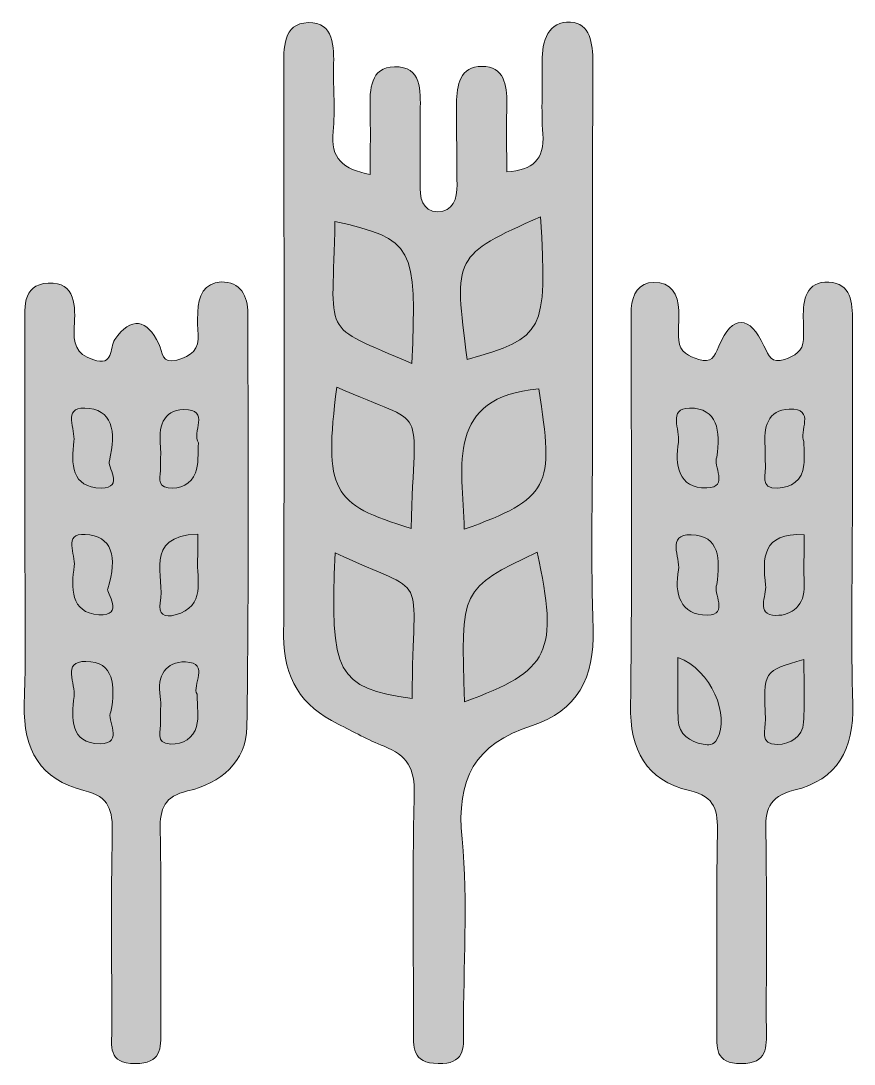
# Model space of a CAD drawing. Header units: inches. Extents: x 180 to 484, y -513 to -133.
import ezdxf

# ---------------------------------------------------------------- set-up
doc = ezdxf.new("R2010")
doc.units = ezdxf.units.IN
doc.header["$MEASUREMENT"] = 0
doc.layers.add('Layer 1', color=7, linetype='Continuous')

# ---------------------------------------------------------------- blocks, each defined once
blk = doc.blocks.new('block 2')
at = {"layer": 'Layer 1', "true_color": 0x010101}
h = blk.add_hatch(color=178, dxfattribs=at)
h.dxf.hatch_style = 2
edge = h.paths.add_edge_path()
edge.add_spline(control_points=[(307.54, -188.55), (307.54, -180.03), (307.67, -172.35), (307.5, -164.66), (307.35, -157.59), (307.55, -149.49), (316.35, -149.31), (326.6, -149.1), (325.81, -158.07), (325.79, -165.39), (325.76, -174.2), (325.89, -183.02), (325.69, -191.82), (325.57, -196.91), (326.42, -202.07), (332.16, -202.18), (337.69, -202.28), (339.26, -197.4), (339.18, -192.23), (339.03, -182.38), (339.05, -172.53), (339.01, -162.68), (338.98, -155.98), (340.31, -149.15), (348.3, -149.16), (356.32, -149.16), (357.42, -155.95), (357.32, -162.67), (357.2, -170.9), (357.29, -179.14), (357.29, -187.66), (366.79, -186.99), (371.12, -183.17), (370.45, -173.82), (369.81, -165.05), (370.41, -156.2), (370.22, -147.39), (370.05, -139.78), (372.54, -132.57), (380.56, -133.02), (387.63, -133.42), (388.73, -140.78), (388.7, -147.61), (388.5, -192.71), (388.58, -237.81), (388.57, -282.91), (388.57, -306.76), (387.89, -330.63), (388.79, -354.45), (389.44, -371.85), (382.75, -384.42), (366.71, -389.53), (345.45, -396.3), (338.87, -408.99), (341.01, -430.87), (343.27, -453.98), (341.41, -477.48), (341.58, -500.81), (341.64, -507.56), (341.81, -513.02), (332.27, -512.83), (322.6, -512.64), (323.28, -506.69), (323.3, -500.24), (323.37, -471.73), (322.82, -443.2), (323.6, -414.71), (323.86, -405.35), (320.94, -400.31), (312.58, -397.12), (306.81, -394.92), (301.42, -391.74), (295.84, -389.03), (282.42, -382.51), (275.93, -372.2), (275.99, -356.9), (276.26, -287.95), (276.12, -219), (276.04, -150.05), (276.03, -142.59), (275.61, -133.46), (284.93, -133.2), (294.54, -132.94), (294.32, -142.09), (294.19, -149.55), (294.06, -157.32), (294.8, -165.16), (294, -172.86), (292.98, -182.74), (297.67, -186.76), (307.54, -188.55)], knot_values=[0, 0, 0, 0, 1, 1, 1, 2, 2, 2, 3, 3, 3, 4, 4, 4, 5, 5, 5, 6, 6, 6, 7, 7, 7, 8, 8, 8, 9, 9, 9, 10, 10, 10, 11, 11, 11, 12, 12, 12, 13, 13, 13, 14, 14, 14, 15, 15, 15, 16, 16, 16, 17, 17, 17, 18, 18, 18, 19, 19, 19, 20, 20, 20, 21, 21, 21, 22, 22, 22, 23, 23, 23, 24, 24, 24, 25, 25, 25, 26, 26, 26, 27, 27, 27, 28, 28, 28, 29, 29, 29, 30, 30, 30, 30], degree=3, periodic=1)
at = {"layer": 'Layer 1', "true_color": 0xf9fbfc}
h = blk.add_hatch(color=7, dxfattribs=at)
h.dxf.hatch_style = 2
edge = h.paths.add_edge_path()
edge.add_spline(control_points=[(369.66, -204.02), (372.01, -246.24), (371.09, -247.96), (342.84, -256.08), (337.92, -218.12), (337.92, -218.12), (369.66, -204.02)], knot_values=[0, 0, 0, 0, 1, 1, 1, 2, 2, 2, 2], degree=3, periodic=1)
at = {"layer": 'Layer 1', "true_color": 0xfdfefe}
h = blk.add_hatch(color=7, dxfattribs=at)
h.dxf.hatch_style = 2
edge = h.paths.add_edge_path()
edge.add_spline(control_points=[(322.73, -257.5), (288.53, -242.66), (294.04, -249.11), (294.68, -205.68), (323.24, -212.21), (324.61, -214.67), (322.73, -257.5)], knot_values=[0, 0, 0, 0, 1, 1, 1, 2, 2, 2, 2], degree=3, periodic=1)
at = {"layer": 'Layer 1', "true_color": 0x010201}
h = blk.add_hatch(color=178, dxfattribs=at)
h.dxf.hatch_style = 2
edge = h.paths.add_edge_path()
edge.add_spline(control_points=[(181.63, -315.15), (181.63, -291.83), (181.59, -268.52), (181.66, -245.2), (181.68, -238.1), (180.22, -228.69), (190.19, -228.2), (200.34, -227.7), (200.14, -236.89), (199.68, -244.19), (199.32, -249.99), (200.11, -254.07), (206.49, -256.12), (214.41, -258.66), (212.3, -251.98), (214.51, -248.75), (220.37, -240.2), (226.23, -241.37), (230.49, -250.35), (231.97, -253.48), (231.37, -257.82), (237.08, -256.26), (242.21, -254.86), (245.44, -252.47), (244.8, -246.58), (244.52, -244.02), (244.65, -241.4), (244.67, -238.81), (244.7, -232.96), (247.15, -228.04), (253.17, -227.79), (260.23, -227.49), (262.94, -233), (262.95, -239.27), (263.02, -289.52), (263.32, -339.78), (262.61, -390.03), (262.42, -402.79), (253, -410.61), (241, -413.4), (232.51, -415.38), (230.85, -419.68), (231.01, -427.62), (231.51, -451.96), (231.08, -476.31), (231.24, -500.66), (231.29, -507.42), (231.39, -512.81), (221.9, -512.84), (211.67, -512.87), (213.38, -506.32), (213.37, -500.27), (213.35, -476.44), (213.06, -452.6), (213.51, -428.78), (213.67, -420.59), (212.68, -415.48), (203.18, -413.2), (187.42, -409.42), (180.97, -398.3), (181.46, -381.98), (182.13, -359.72), (181.63, -337.43), (181.63, -315.15)], knot_values=[0, 0, 0, 0, 1, 1, 1, 2, 2, 2, 3, 3, 3, 4, 4, 4, 5, 5, 5, 6, 6, 6, 7, 7, 7, 8, 8, 8, 9, 9, 9, 10, 10, 10, 11, 11, 11, 12, 12, 12, 13, 13, 13, 14, 14, 14, 15, 15, 15, 16, 16, 16, 17, 17, 17, 18, 18, 18, 19, 19, 19, 20, 20, 20, 21, 21, 21, 21], degree=3, periodic=1)
h = blk.add_hatch(color=178, dxfattribs=at)
h.dxf.hatch_style = 2
edge = h.paths.add_edge_path()
edge.add_spline(control_points=[(483.26, -314.97), (483.24, -337.26), (482.73, -359.57), (483.41, -381.83), (483.91, -398.07), (477.88, -409.35), (461.93, -413.17), (452.47, -415.44), (451.54, -420.62), (451.71, -428.83), (452.22, -452.66), (451.81, -476.52), (451.93, -500.36), (451.97, -506.96), (452.38, -512.72), (442.81, -512.82), (432.99, -512.92), (433.86, -506.9), (433.89, -500.47), (433.98, -476.63), (433.63, -452.78), (434.07, -428.94), (434.22, -420.84), (433.52, -415.46), (423.92, -413.23), (407.96, -409.53), (402.19, -398.44), (402.42, -382.07), (403.07, -336.47), (402.65, -290.85), (402.65, -245.23), (402.65, -242.64), (402.54, -240.04), (402.69, -237.46), (402.98, -232.21), (405.53, -228.04), (410.89, -227.92), (417.13, -227.78), (419.85, -232.24), (420.01, -238.18), (420.1, -241.81), (419.75, -245.45), (420.02, -249.06), (420.35, -253.36), (423.7, -254.96), (427.29, -256.07), (431.81, -257.47), (432.92, -255.31), (434.66, -251.15), (439.51, -239.49), (445.94, -239.92), (451.05, -251.09), (452.81, -254.94), (453.8, -257.64), (458.56, -256.01), (462.16, -254.77), (465.29, -253.15), (465.43, -248.75), (465.52, -246.16), (465.45, -243.56), (465.39, -240.97), (465.24, -234.22), (466.49, -227.47), (474.71, -227.86), (482.82, -228.25), (483.31, -235.33), (483.3, -241.88), (483.25, -266.25), (483.28, -290.61), (483.26, -314.97)], knot_values=[0, 0, 0, 0, 1, 1, 1, 2, 2, 2, 3, 3, 3, 4, 4, 4, 5, 5, 5, 6, 6, 6, 7, 7, 7, 8, 8, 8, 9, 9, 9, 10, 10, 10, 11, 11, 11, 12, 12, 12, 13, 13, 13, 14, 14, 14, 15, 15, 15, 16, 16, 16, 17, 17, 17, 18, 18, 18, 19, 19, 19, 20, 20, 20, 21, 21, 21, 22, 22, 22, 23, 23, 23, 23], degree=3, periodic=1)
at = {"layer": 'Layer 1', "true_color": 0xfbfbfc}
h = blk.add_hatch(color=7, dxfattribs=at)
h.dxf.hatch_style = 2
edge = h.paths.add_edge_path()
edge.add_spline(control_points=[(295.35, -266.11), (329.82, -281.64), (323.52, -269.84), (322.43, -317.63), (293.29, -308.92), (290.66, -303.91), (295.35, -266.11)], knot_values=[0, 0, 0, 0, 1, 1, 1, 2, 2, 2, 2], degree=3, periodic=1)
h = blk.add_hatch(color=7, dxfattribs=at)
h.dxf.hatch_style = 2
edge = h.paths.add_edge_path()
edge.add_spline(control_points=[(341.83, -317.98), (341.02, -294.59), (335.03, -269.65), (368.94, -266.79), (374.86, -302.82), (372.96, -306.62), (341.83, -317.98)], knot_values=[0, 0, 0, 0, 1, 1, 1, 2, 2, 2, 2], degree=3, periodic=1)
at = {"layer": 'Layer 1', "true_color": 0xe0dfde}
h = blk.add_hatch(color=254, dxfattribs=at)
h.dxf.hatch_style = 2
edge = h.paths.add_edge_path()
edge.add_spline(control_points=[(212.49, -292.96), (211.35, -294.71), (218.19, -302.94), (209.49, -302.95), (198.62, -302.96), (198.42, -293.85), (199.57, -285.9), (200.18, -281.67), (195.3, -273.56), (203.5, -273.76), (213.46, -274), (215.14, -282.15), (212.49, -292.96)], knot_values=[0, 0, 0, 0, 1, 1, 1, 2, 2, 2, 3, 3, 3, 4, 4, 4, 4], degree=3, periodic=1)
at = {"layer": 'Layer 1', "true_color": 0xdddddd}
h = blk.add_hatch(color=254, dxfattribs=at)
h.dxf.hatch_style = 2
edge = h.paths.add_edge_path()
edge.add_spline(control_points=[(433.88, -291.65), (432.14, -294.61), (438.68, -302.75), (430.2, -302.9), (419.62, -303.09), (418.63, -294.4), (419.86, -286.19), (420.52, -281.83), (415.93, -273.82), (423.87, -273.78), (434.14, -273.72), (435.3, -282.15), (433.88, -291.65)], knot_values=[0, 0, 0, 0, 1, 1, 1, 2, 2, 2, 3, 3, 3, 4, 4, 4, 4], degree=3, periodic=1)
at = {"layer": 'Layer 1', "true_color": 0xe0dfde}
h = blk.add_hatch(color=254, dxfattribs=at)
h.dxf.hatch_style = 2
edge = h.paths.add_edge_path()
edge.add_spline(control_points=[(465.63, -285.94), (465.63, -289.35), (465.8, -291.95), (465.59, -294.53), (465.12, -300.28), (460.83, -302.72), (456.09, -303.01), (449.03, -303.45), (452, -297.61), (451.59, -294.08), (451.35, -292.04), (451.64, -289.93), (451.45, -287.87), (450.82, -280.93), (452.38, -274.37), (460.25, -274.14), (470.23, -273.86), (463.47, -282.62), (465.63, -285.94)], knot_values=[0, 0, 0, 0, 1, 1, 1, 2, 2, 2, 3, 3, 3, 4, 4, 4, 5, 5, 5, 6, 6, 6, 6], degree=3, periodic=1)
at = {"layer": 'Layer 1', "true_color": 0xf7f7f7}
h = blk.add_hatch(color=7, dxfattribs=at)
h.dxf.hatch_style = 2
edge = h.paths.add_edge_path()
edge.add_spline(control_points=[(244.96, -286.5), (244.64, -290.39), (245.07, -294.21), (243.86, -297.4), (242.31, -301.49), (238.24, -303.48), (233.94, -302.91), (229.38, -302.31), (231.31, -298.27), (231.13, -295.53), (230.97, -292.98), (231.34, -290.4), (231.08, -287.87), (230.39, -281.03), (231.73, -274.48), (239.59, -274.34), (249.54, -274.15), (242.26, -282.85), (244.96, -286.5)], knot_values=[0, 0, 0, 0, 1, 1, 1, 2, 2, 2, 3, 3, 3, 4, 4, 4, 5, 5, 5, 6, 6, 6, 6], degree=3, periodic=1)
at = {"layer": 'Layer 1', "true_color": 0xe5e5e5}
h = blk.add_hatch(color=254, dxfattribs=at)
h.dxf.hatch_style = 2
edge = h.paths.add_edge_path()
edge.add_spline(control_points=[(211.86, -339.72), (211.14, -340.7), (218.29, -349.79), (208.6, -349.15), (198.08, -348.45), (198.62, -339.08), (199.67, -331.4), (200.22, -327.35), (195.4, -319.42), (203.68, -319.83), (213.31, -320.31), (215.64, -327.88), (211.86, -339.72)], knot_values=[0, 0, 0, 0, 1, 1, 1, 2, 2, 2, 3, 3, 3, 4, 4, 4, 4], degree=3, periodic=1)
at = {"layer": 'Layer 1', "true_color": 0xe0dfde}
h = blk.add_hatch(color=254, dxfattribs=at)
h.dxf.hatch_style = 2
edge = h.paths.add_edge_path()
edge.add_spline(control_points=[(465.69, -319.95), (465.69, -327.01), (465.51, -332.68), (465.74, -338.34), (466.05, -345.7), (461.17, -349.51), (455.4, -349.37), (447.78, -349.18), (452.14, -342.21), (451.66, -338.35), (450.45, -328.65), (450.37, -319.1), (465.69, -319.95)], knot_values=[0, 0, 0, 0, 1, 1, 1, 2, 2, 2, 3, 3, 3, 4, 4, 4, 4], degree=3, periodic=1)
at = {"layer": 'Layer 1', "true_color": 0xf2f2f2}
h = blk.add_hatch(color=7, dxfattribs=at)
h.dxf.hatch_style = 2
edge = h.paths.add_edge_path()
edge.add_spline(control_points=[(244.68, -319.72), (244.68, -322.96), (244.83, -325.91), (244.65, -328.84), (244.18, -336.52), (247.93, -345.98), (236.49, -349.23), (232.67, -350.32), (230.18, -348.87), (231, -344.76), (232.89, -335.4), (224.45, -320.61), (244.68, -319.72)], knot_values=[0, 0, 0, 0, 1, 1, 1, 2, 2, 2, 3, 3, 3, 4, 4, 4, 4], degree=3, periodic=1)
at = {"layer": 'Layer 1', "true_color": 0xe0dfde}
h = blk.add_hatch(color=254, dxfattribs=at)
h.dxf.hatch_style = 2
edge = h.paths.add_edge_path()
edge.add_spline(control_points=[(433.84, -338.16), (432.26, -341.04), (438.48, -349.19), (430.42, -349.29), (420.53, -349.43), (418.31, -341.22), (419.88, -332.75), (420.71, -328.25), (415.22, -319.78), (424.52, -319.97), (434.98, -320.18), (435.14, -328.89), (433.84, -338.16)], knot_values=[0, 0, 0, 0, 1, 1, 1, 2, 2, 2, 3, 3, 3, 4, 4, 4, 4], degree=3, periodic=1)
at = {"layer": 'Layer 1', "true_color": 0xfdfefe}
h = blk.add_hatch(color=7, dxfattribs=at)
h.dxf.hatch_style = 2
edge = h.paths.add_edge_path()
edge.add_spline(control_points=[(341.92, -380.86), (340.42, -339.72), (340.42, -339.72), (368.38, -326.34), (376.33, -362.73), (373.13, -369.62), (341.92, -380.86)], knot_values=[0, 0, 0, 0, 1, 1, 1, 2, 2, 2, 2], degree=3, periodic=1)
at = {"layer": 'Layer 1', "true_color": 0xe1e2e1}
h = blk.add_hatch(color=254, dxfattribs=at)
h.dxf.hatch_style = 2
edge = h.paths.add_edge_path()
edge.add_spline(control_points=[(419.7, -364.69), (431.83, -369.16), (438.71, -386.13), (433.99, -394.42), (432.62, -396.81), (430.84, -396.79), (428.91, -396.38), (424.03, -395.36), (420.07, -392.87), (419.79, -387.46), (419.43, -380.32), (419.7, -373.16), (419.7, -364.69)], knot_values=[0, 0, 0, 0, 1, 1, 1, 2, 2, 2, 3, 3, 3, 4, 4, 4, 4], degree=3, periodic=1)
at = {"layer": 'Layer 1', "true_color": 0xe2e3e2}
h = blk.add_hatch(color=254, dxfattribs=at)
h.dxf.hatch_style = 2
edge = h.paths.add_edge_path()
edge.add_spline(control_points=[(213.05, -384.57), (211.11, -387.24), (218.21, -396.16), (209.06, -396.17), (198.2, -396.18), (198.49, -386.7), (199.64, -378.98), (200.3, -374.52), (194.89, -366.07), (203.91, -366.16), (214.18, -366.26), (214.74, -374.84), (213.05, -384.57)], knot_values=[0, 0, 0, 0, 1, 1, 1, 2, 2, 2, 3, 3, 3, 4, 4, 4, 4], degree=3, periodic=1)
at = {"layer": 'Layer 1', "true_color": 0xf4f5f6}
h = blk.add_hatch(color=7, dxfattribs=at)
h.dxf.hatch_style = 2
edge = h.paths.add_edge_path()
edge.add_spline(control_points=[(244.44, -378.09), (244.44, -382.74), (245.15, -386.5), (244.27, -389.86), (243.12, -394.2), (239.23, -396.42), (234.82, -396.3), (228.77, -396.13), (231.45, -391.22), (231.14, -388.17), (230.83, -385.13), (231.54, -381.94), (231.02, -378.96), (229.7, -371.35), (233.16, -366.08), (240.21, -366.36), (249.52, -366.72), (242.3, -375.08), (244.44, -378.09)], knot_values=[0, 0, 0, 0, 1, 1, 1, 2, 2, 2, 3, 3, 3, 4, 4, 4, 5, 5, 5, 6, 6, 6, 6], degree=3, periodic=1)
at = {"layer": 'Layer 1', "true_color": 0xe1e1e1}
h = blk.add_hatch(color=254, dxfattribs=at)
h.dxf.hatch_style = 2
edge = h.paths.add_edge_path()
edge.add_spline(control_points=[(465.61, -365.5), (465.61, -373.34), (465.94, -380.85), (465.5, -388.32), (465.17, -393.84), (460.64, -396.33), (455.94, -396.45), (449.22, -396.61), (451.73, -390.98), (451.57, -387.39), (450.8, -369.6), (450.84, -369.59), (465.61, -365.5)], knot_values=[0, 0, 0, 0, 1, 1, 1, 2, 2, 2, 3, 3, 3, 4, 4, 4, 4], degree=3, periodic=1)
at = {"layer": 'Layer 1', "lineweight": 0}
for points, knots in [([(307.54, -188.55), (307.54, -180.03), (307.67, -172.35), (307.5, -164.66), (307.35, -157.59), (307.55, -149.49), (316.35, -149.31), (326.6, -149.1), (325.81, -158.07), (325.79, -165.39), (325.76, -174.2), (325.89, -183.02), (325.69, -191.82), (325.57, -196.91), (326.42, -202.07), (332.16, -202.18), (337.69, -202.28), (339.26, -197.4), (339.18, -192.23), (339.03, -182.38), (339.05, -172.53), (339.01, -162.68), (338.98, -155.98), (340.31, -149.15), (348.3, -149.16), (356.32, -149.16), (357.42, -155.95), (357.32, -162.67), (357.2, -170.9), (357.29, -179.14), (357.29, -187.66), (366.79, -186.99), (371.12, -183.17), (370.45, -173.82), (369.81, -165.05), (370.41, -156.2), (370.22, -147.39), (370.05, -139.78), (372.54, -132.57), (380.56, -133.02), (387.63, -133.42), (388.73, -140.78), (388.7, -147.61), (388.5, -192.71), (388.58, -237.81), (388.57, -282.91), (388.57, -306.76), (387.89, -330.63), (388.79, -354.45), (389.44, -371.85), (382.75, -384.42), (366.71, -389.53), (345.45, -396.3), (338.87, -408.99), (341.01, -430.87), (343.27, -453.98), (341.41, -477.48), (341.58, -500.81), (341.64, -507.56), (341.81, -513.02), (332.27, -512.83), (322.6, -512.64), (323.28, -506.69), (323.3, -500.24), (323.37, -471.73), (322.82, -443.2), (323.6, -414.71), (323.86, -405.35), (320.94, -400.31), (312.58, -397.12), (306.81, -394.92), (301.42, -391.74), (295.84, -389.03), (282.42, -382.51), (275.93, -372.2), (275.99, -356.9), (276.26, -287.95), (276.12, -219), (276.04, -150.05), (276.03, -142.59), (275.61, -133.46), (284.93, -133.2), (294.54, -132.94), (294.32, -142.09), (294.19, -149.55), (294.06, -157.32), (294.8, -165.16), (294, -172.86), (292.98, -182.74), (297.67, -186.76), (307.54, -188.55)], [0, 0, 0, 0, 1, 1, 1, 2, 2, 2, 3, 3, 3, 4, 4, 4, 5, 5, 5, 6, 6, 6, 7, 7, 7, 8, 8, 8, 9, 9, 9, 10, 10, 10, 11, 11, 11, 12, 12, 12, 13, 13, 13, 14, 14, 14, 15, 15, 15, 16, 16, 16, 17, 17, 17, 18, 18, 18, 19, 19, 19, 20, 20, 20, 21, 21, 21, 22, 22, 22, 23, 23, 23, 24, 24, 24, 25, 25, 25, 26, 26, 26, 27, 27, 27, 28, 28, 28, 29, 29, 29, 30, 30, 30, 30]), ([(369.66, -204.02), (372.01, -246.24), (371.09, -247.96), (342.84, -256.08), (337.92, -218.12), (337.92, -218.12), (369.66, -204.02)], [0, 0, 0, 0, 1, 1, 1, 2, 2, 2, 2]), ([(322.73, -257.5), (288.53, -242.66), (294.04, -249.11), (294.68, -205.68), (323.24, -212.21), (324.61, -214.67), (322.73, -257.5)], [0, 0, 0, 0, 1, 1, 1, 2, 2, 2, 2]), ([(181.63, -315.15), (181.63, -291.83), (181.59, -268.52), (181.66, -245.2), (181.68, -238.1), (180.22, -228.69), (190.19, -228.2), (200.34, -227.7), (200.14, -236.89), (199.68, -244.19), (199.32, -249.99), (200.11, -254.07), (206.49, -256.12), (214.41, -258.66), (212.3, -251.98), (214.51, -248.75), (220.37, -240.2), (226.23, -241.37), (230.49, -250.35), (231.97, -253.48), (231.37, -257.82), (237.08, -256.26), (242.21, -254.86), (245.44, -252.47), (244.8, -246.58), (244.52, -244.02), (244.65, -241.4), (244.67, -238.81), (244.7, -232.96), (247.15, -228.04), (253.17, -227.79), (260.23, -227.49), (262.94, -233), (262.95, -239.27), (263.02, -289.52), (263.32, -339.78), (262.61, -390.03), (262.42, -402.79), (253, -410.61), (241, -413.4), (232.51, -415.38), (230.85, -419.68), (231.01, -427.62), (231.51, -451.96), (231.08, -476.31), (231.24, -500.66), (231.29, -507.42), (231.39, -512.81), (221.9, -512.84), (211.67, -512.87), (213.38, -506.32), (213.37, -500.27), (213.35, -476.44), (213.06, -452.6), (213.51, -428.78), (213.67, -420.59), (212.68, -415.48), (203.18, -413.2), (187.42, -409.42), (180.97, -398.3), (181.46, -381.98), (182.13, -359.72), (181.63, -337.43), (181.63, -315.15)], [0, 0, 0, 0, 1, 1, 1, 2, 2, 2, 3, 3, 3, 4, 4, 4, 5, 5, 5, 6, 6, 6, 7, 7, 7, 8, 8, 8, 9, 9, 9, 10, 10, 10, 11, 11, 11, 12, 12, 12, 13, 13, 13, 14, 14, 14, 15, 15, 15, 16, 16, 16, 17, 17, 17, 18, 18, 18, 19, 19, 19, 20, 20, 20, 21, 21, 21, 21]), ([(483.26, -314.97), (483.24, -337.26), (482.73, -359.57), (483.41, -381.83), (483.91, -398.07), (477.88, -409.35), (461.93, -413.17), (452.47, -415.44), (451.54, -420.62), (451.71, -428.83), (452.22, -452.66), (451.81, -476.52), (451.93, -500.36), (451.97, -506.96), (452.38, -512.72), (442.81, -512.82), (432.99, -512.92), (433.86, -506.9), (433.89, -500.47), (433.98, -476.63), (433.63, -452.78), (434.07, -428.94), (434.22, -420.84), (433.52, -415.46), (423.92, -413.23), (407.96, -409.53), (402.19, -398.44), (402.42, -382.07), (403.07, -336.47), (402.65, -290.85), (402.65, -245.23), (402.65, -242.64), (402.54, -240.04), (402.69, -237.46), (402.98, -232.21), (405.53, -228.04), (410.89, -227.92), (417.13, -227.78), (419.85, -232.24), (420.01, -238.18), (420.1, -241.81), (419.75, -245.45), (420.02, -249.06), (420.35, -253.36), (423.7, -254.96), (427.29, -256.07), (431.81, -257.47), (432.92, -255.31), (434.66, -251.15), (439.51, -239.49), (445.94, -239.92), (451.05, -251.09), (452.81, -254.94), (453.8, -257.64), (458.56, -256.01), (462.16, -254.77), (465.29, -253.15), (465.43, -248.75), (465.52, -246.16), (465.45, -243.56), (465.39, -240.97), (465.24, -234.22), (466.49, -227.47), (474.71, -227.86), (482.82, -228.25), (483.31, -235.33), (483.3, -241.88), (483.25, -266.25), (483.28, -290.61), (483.26, -314.97)], [0, 0, 0, 0, 1, 1, 1, 2, 2, 2, 3, 3, 3, 4, 4, 4, 5, 5, 5, 6, 6, 6, 7, 7, 7, 8, 8, 8, 9, 9, 9, 10, 10, 10, 11, 11, 11, 12, 12, 12, 13, 13, 13, 14, 14, 14, 15, 15, 15, 16, 16, 16, 17, 17, 17, 18, 18, 18, 19, 19, 19, 20, 20, 20, 21, 21, 21, 22, 22, 22, 23, 23, 23, 23]), ([(295.35, -266.11), (329.82, -281.64), (323.52, -269.84), (322.43, -317.63), (293.29, -308.92), (290.66, -303.91), (295.35, -266.11)], [0, 0, 0, 0, 1, 1, 1, 2, 2, 2, 2]), ([(341.83, -317.98), (341.02, -294.59), (335.03, -269.65), (368.94, -266.79), (374.86, -302.82), (372.96, -306.62), (341.83, -317.98)], [0, 0, 0, 0, 1, 1, 1, 2, 2, 2, 2]), ([(212.49, -292.96), (211.35, -294.71), (218.19, -302.94), (209.49, -302.95), (198.62, -302.96), (198.42, -293.85), (199.57, -285.9), (200.18, -281.67), (195.3, -273.56), (203.5, -273.76), (213.46, -274), (215.14, -282.15), (212.49, -292.96)], [0, 0, 0, 0, 1, 1, 1, 2, 2, 2, 3, 3, 3, 4, 4, 4, 4]), ([(433.88, -291.65), (432.14, -294.61), (438.68, -302.75), (430.2, -302.9), (419.62, -303.09), (418.63, -294.4), (419.86, -286.19), (420.52, -281.83), (415.93, -273.82), (423.87, -273.78), (434.14, -273.72), (435.3, -282.15), (433.88, -291.65)], [0, 0, 0, 0, 1, 1, 1, 2, 2, 2, 3, 3, 3, 4, 4, 4, 4]), ([(465.63, -285.94), (465.63, -289.35), (465.8, -291.95), (465.59, -294.53), (465.12, -300.28), (460.83, -302.72), (456.09, -303.01), (449.03, -303.45), (452, -297.61), (451.59, -294.08), (451.35, -292.04), (451.64, -289.93), (451.45, -287.87), (450.82, -280.93), (452.38, -274.37), (460.25, -274.14), (470.23, -273.86), (463.47, -282.62), (465.63, -285.94)], [0, 0, 0, 0, 1, 1, 1, 2, 2, 2, 3, 3, 3, 4, 4, 4, 5, 5, 5, 6, 6, 6, 6]), ([(244.96, -286.5), (244.64, -290.39), (245.07, -294.21), (243.86, -297.4), (242.31, -301.49), (238.24, -303.48), (233.94, -302.91), (229.38, -302.31), (231.31, -298.27), (231.13, -295.53), (230.97, -292.98), (231.34, -290.4), (231.08, -287.87), (230.39, -281.03), (231.73, -274.48), (239.59, -274.34), (249.54, -274.15), (242.26, -282.85), (244.96, -286.5)], [0, 0, 0, 0, 1, 1, 1, 2, 2, 2, 3, 3, 3, 4, 4, 4, 5, 5, 5, 6, 6, 6, 6]), ([(211.86, -339.72), (211.14, -340.7), (218.29, -349.79), (208.6, -349.15), (198.08, -348.45), (198.62, -339.08), (199.67, -331.4), (200.22, -327.35), (195.4, -319.42), (203.68, -319.83), (213.31, -320.31), (215.64, -327.88), (211.86, -339.72)], [0, 0, 0, 0, 1, 1, 1, 2, 2, 2, 3, 3, 3, 4, 4, 4, 4]), ([(465.69, -319.95), (465.69, -327.01), (465.51, -332.68), (465.74, -338.34), (466.05, -345.7), (461.17, -349.51), (455.4, -349.37), (447.78, -349.18), (452.14, -342.21), (451.66, -338.35), (450.45, -328.65), (450.37, -319.1), (465.69, -319.95)], [0, 0, 0, 0, 1, 1, 1, 2, 2, 2, 3, 3, 3, 4, 4, 4, 4]), ([(244.68, -319.72), (244.68, -322.96), (244.83, -325.91), (244.65, -328.84), (244.18, -336.52), (247.93, -345.98), (236.49, -349.23), (232.67, -350.32), (230.18, -348.87), (231, -344.76), (232.89, -335.4), (224.45, -320.61), (244.68, -319.72)], [0, 0, 0, 0, 1, 1, 1, 2, 2, 2, 3, 3, 3, 4, 4, 4, 4]), ([(433.84, -338.16), (432.26, -341.04), (438.48, -349.19), (430.42, -349.29), (420.53, -349.43), (418.31, -341.22), (419.88, -332.75), (420.71, -328.25), (415.22, -319.78), (424.52, -319.97), (434.98, -320.18), (435.14, -328.89), (433.84, -338.16)], [0, 0, 0, 0, 1, 1, 1, 2, 2, 2, 3, 3, 3, 4, 4, 4, 4]), ([(294.75, -326.53), (330.31, -343.38), (322.94, -330.73), (322.8, -379.67), (295.35, -375.71), (292.73, -370.88), (294.75, -326.53)], [0, 0, 0, 0, 1, 1, 1, 2, 2, 2, 2]), ([(341.92, -380.86), (340.42, -339.72), (340.42, -339.72), (368.38, -326.34), (376.33, -362.73), (373.13, -369.62), (341.92, -380.86)], [0, 0, 0, 0, 1, 1, 1, 2, 2, 2, 2]), ([(419.7, -364.69), (431.83, -369.16), (438.71, -386.13), (433.99, -394.42), (432.62, -396.81), (430.84, -396.79), (428.91, -396.38), (424.03, -395.36), (420.07, -392.87), (419.79, -387.46), (419.43, -380.32), (419.7, -373.16), (419.7, -364.69)], [0, 0, 0, 0, 1, 1, 1, 2, 2, 2, 3, 3, 3, 4, 4, 4, 4]), ([(213.05, -384.57), (211.11, -387.24), (218.21, -396.16), (209.06, -396.17), (198.2, -396.18), (198.49, -386.7), (199.64, -378.98), (200.3, -374.52), (194.89, -366.07), (203.91, -366.16), (214.18, -366.26), (214.74, -374.84), (213.05, -384.57)], [0, 0, 0, 0, 1, 1, 1, 2, 2, 2, 3, 3, 3, 4, 4, 4, 4]), ([(244.44, -378.09), (244.44, -382.74), (245.15, -386.5), (244.27, -389.86), (243.12, -394.2), (239.23, -396.42), (234.82, -396.3), (228.77, -396.13), (231.45, -391.22), (231.14, -388.17), (230.83, -385.13), (231.54, -381.94), (231.02, -378.96), (229.7, -371.35), (233.16, -366.08), (240.21, -366.36), (249.52, -366.72), (242.3, -375.08), (244.44, -378.09)], [0, 0, 0, 0, 1, 1, 1, 2, 2, 2, 3, 3, 3, 4, 4, 4, 5, 5, 5, 6, 6, 6, 6]), ([(465.61, -365.5), (465.61, -373.34), (465.94, -380.85), (465.5, -388.32), (465.17, -393.84), (460.64, -396.33), (455.94, -396.45), (449.22, -396.61), (451.73, -390.98), (451.57, -387.39), (450.8, -369.6), (450.84, -369.59), (465.61, -365.5)], [0, 0, 0, 0, 1, 1, 1, 2, 2, 2, 3, 3, 3, 4, 4, 4, 4])]:
    blk.add_open_spline(points, degree=3, knots=knots, dxfattribs=at)

msp = doc.modelspace()

# ---------------------------------------------------------------- block references
at = {"layer": 'Layer 1'}
msp.add_blockref('block 2', (0, 0), dxfattribs=at)

doc.saveas('drawing.dxf')
